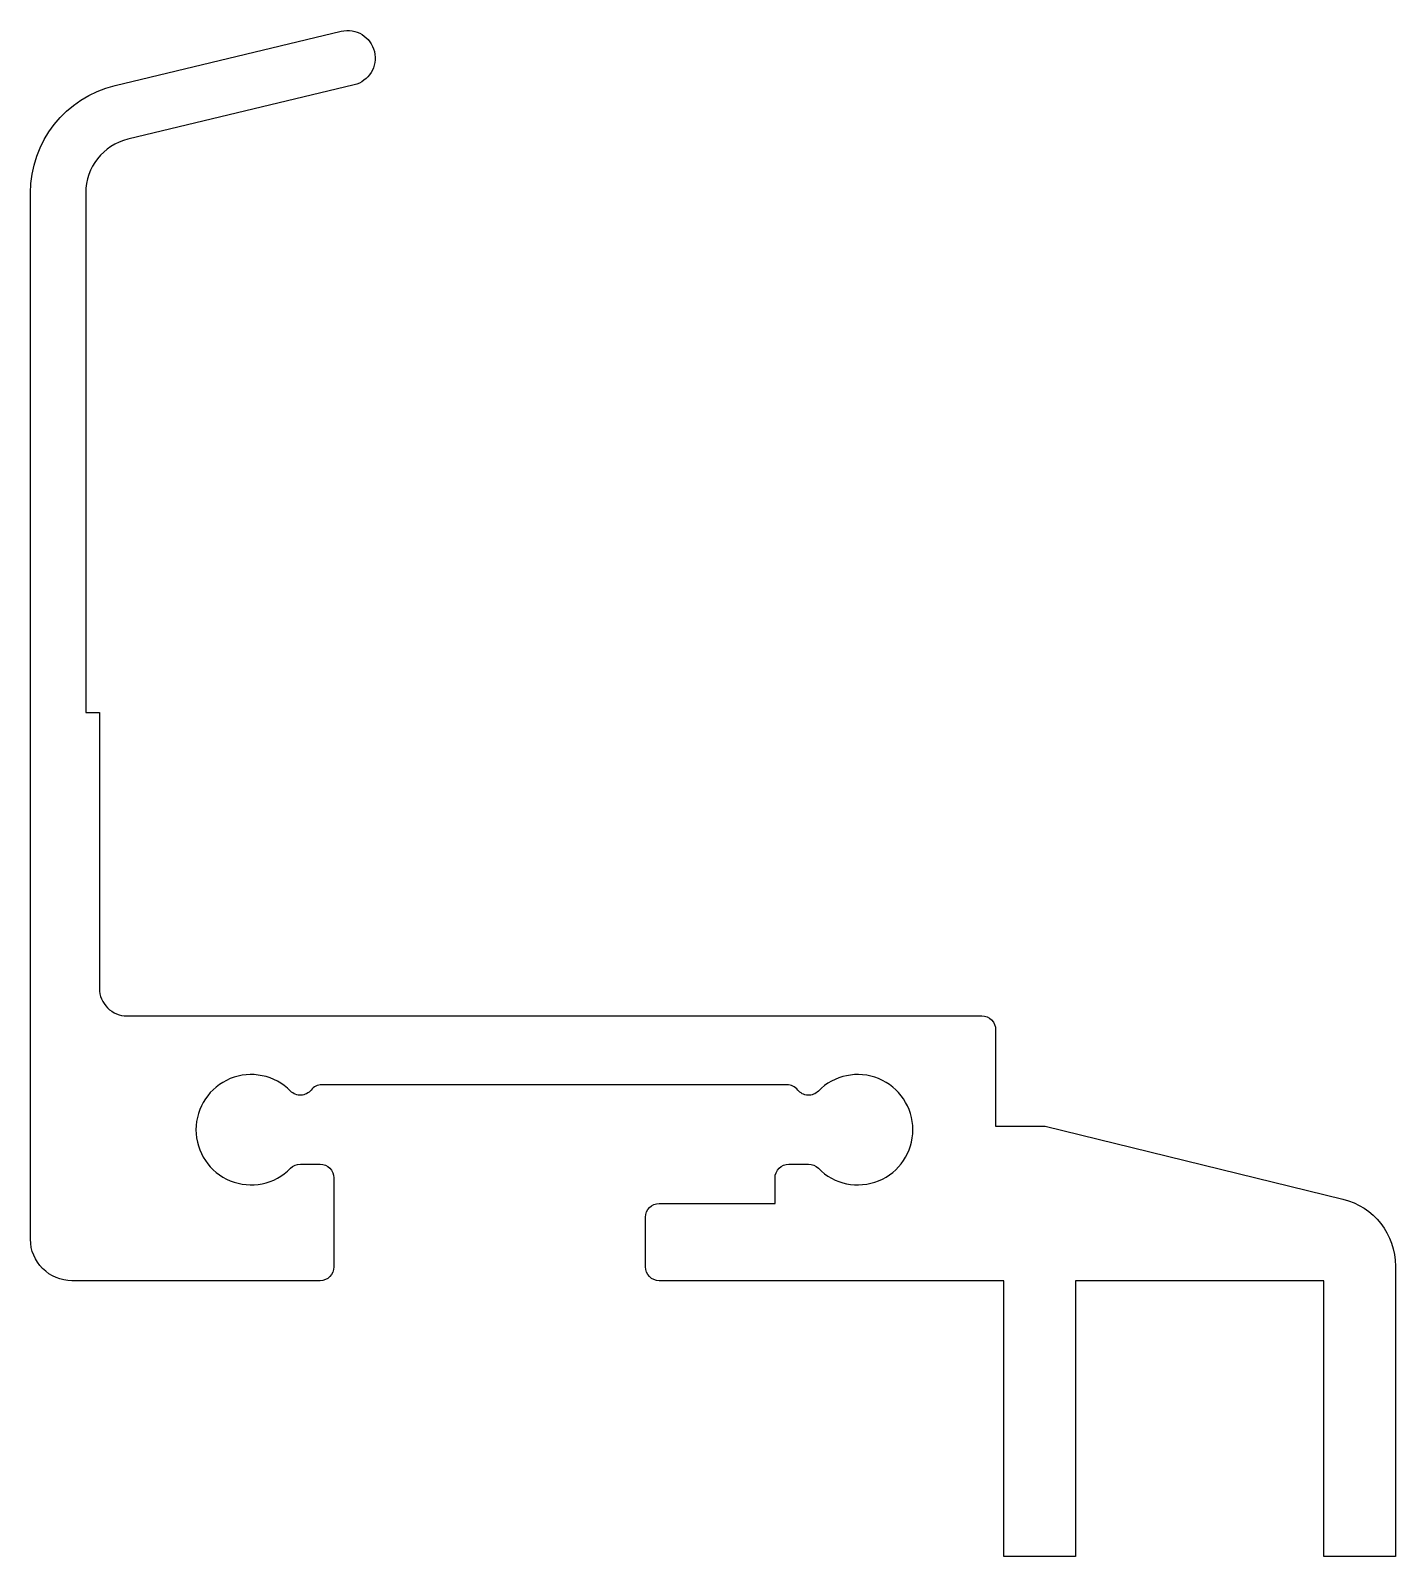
# Model space of a CAD drawing. Extents: x 226 to 275.5, y 214.2 to 269.5.
import ezdxf

# ---------------------------------------------------------------- set-up
doc = ezdxf.new("R2010")
doc.units = 0
doc.layers.get('0').update_dxf_attribs({"linetype": 'CONTINUOUS'})

msp = doc.modelspace()

# ---------------------------------------------------------------- linework, layer by layer
at = {"color": 7, "linetype": 'CONTINUOUS'}
msp.add_lwpolyline([(254.179, 228.427, -0.201513), (254.536, 228.277, 2.448775), (254.536, 231.077, -0.449894), (253.789, 231.115, 0.227735), (253.399, 231.302), (236.531, 231.302, 0.227735), (236.14, 231.115, -0.449894), (235.393, 231.077, 2.448775), (235.393, 228.277, -0.201513), (235.75, 228.427), (236.465, 228.427, -0.414214), (236.965, 227.927), (236.965, 224.702, -0.414214), (236.465, 224.202), (227.465, 224.202, -0.414214), (225.965, 225.702), (225.965, 263.648, -0.346791), (229.031, 267.538), (237.231, 269.506, -1), (237.698, 267.561), (229.498, 265.593, 0.346791), (227.965, 263.648), (227.965, 244.802), (228.465, 244.802), (228.465, 234.802, 0.414214), (229.465, 233.802), (260.465, 233.802, -0.414214), (260.965, 233.302), (260.965, 229.802), (262.765, 229.802), (273.559, 227.159, -0.345511), (275.465, 224.731), (275.465, 214.202), (272.865, 214.202), (272.865, 224.202), (263.865, 224.202), (263.865, 214.202), (261.265, 214.202), (261.265, 224.202), (248.765, 224.202, -0.414214), (248.265, 224.702), (248.265, 226.502, -0.414214), (248.765, 227.002), (252.965, 227.002), (252.965, 227.927, -0.414214), (253.465, 228.427)], format="xyb", close=True, dxfattribs=at)

doc.saveas('drawing.dxf')
